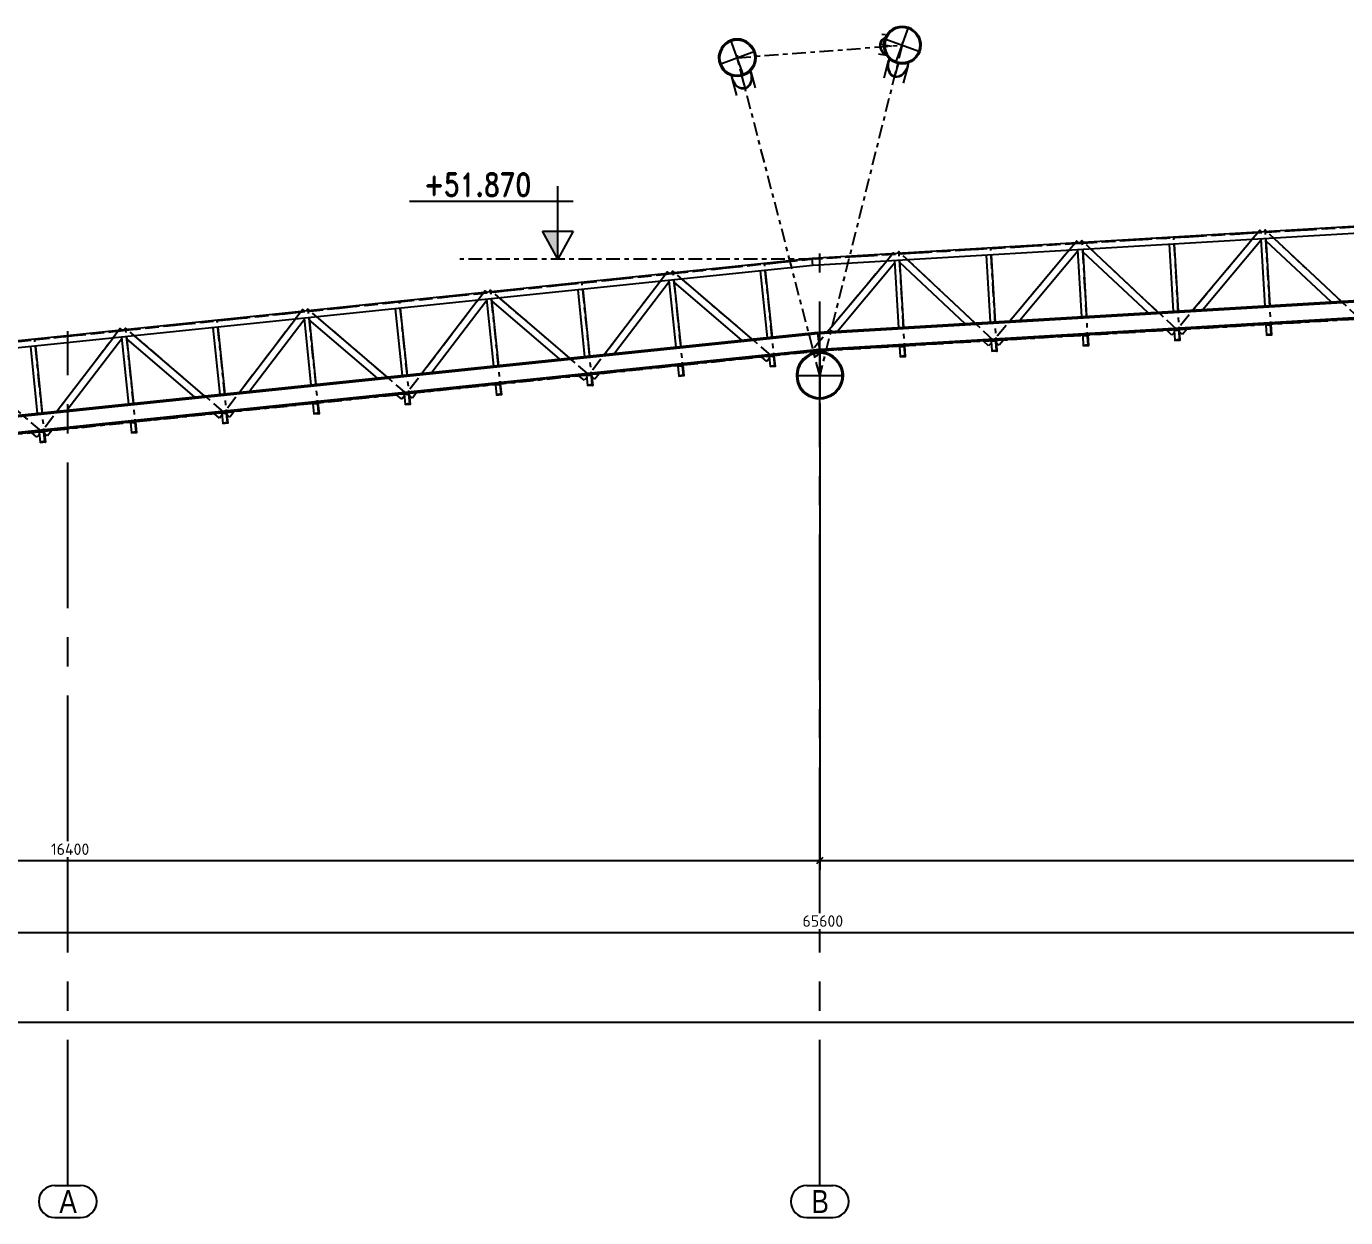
# Model space of a CAD drawing. Header units: millimetres. Extents: x 2368 to 8313, y 7493 to 11698.
# Drawn here: x 4387.6 to 4675.3, y 10291.8 to 10551.5 of the extents above; entities that cross this region are included whole.
import ezdxf
from ezdxf.enums import TextEntityAlignment as Align

# ---------------------------------------------------------------- set-up
doc = ezdxf.new("R2010")
doc.units = ezdxf.units.MM
for name, pattern in [('CENTER', [50.8, 31.75, -6.35, 6.35, -6.35]), ('XKITLINE00', [0]), ('XKITLINE02', [4, 2, -2]), ('XKITLINE03', [6, 3, -1, 1, -1])]:
    doc.linetypes.add(name, pattern=pattern)
doc.layers.add('3', color=120, linetype='Continuous')
doc.styles.add('ARIAL_NARROW', font='ARIALN.TTF')
doc.styles.add('ISOCPEUR', font='isocpeur.ttf')
doc.styles.add('ROMAND', font='romand.shx')

msp = doc.modelspace()

# ---------------------------------------------------------------- linework, layer by layer
at = {"color": 8, "linetype": 'XKITLINE00'}
for p, q in [((4574.9626, 10549.6366), (4574.1344, 10549.7597)), ((4575.0721, 10549.4622), (4574.773, 10548.8145)), ((4574.9963, 10549.4287), (4574.9187, 10549.2049)), ((4574.9626, 10549.6366), (4575.0136, 10549.5819)), ((4575.2765, 10549.343), (4574.9948, 10548.733)), ((4575.0136, 10549.5819), (4574.9963, 10549.4287)), ((4575.478, 10550.0475), (4575.0721, 10549.4622)), ((4575.6588, 10549.8943), (4575.2765, 10549.343)), ((4575.9784, 10550.5528), (4575.478, 10550.0475)), ((4576.1301, 10550.3702), (4575.6588, 10549.8943)), ((4576.5582, 10550.9626), (4575.9784, 10550.5528)), ((4576.6762, 10550.7563), (4576.1301, 10550.3702)), ((4577.1996, 10551.2646), (4576.5582, 10550.9626)), ((4577.2803, 10551.0407), (4576.6762, 10550.7563)), ((4577.8832, 10551.4496), (4577.1996, 10551.2646)), ((4577.9241, 10551.2149), (4577.2803, 10551.0407)), ((4578.5882, 10551.5119), (4577.8832, 10551.4496)), ((4578.5882, 10551.2736), (4577.9241, 10551.2149)), ((4579.2932, 10551.4496), (4578.5882, 10551.5119)), ((4579.2522, 10551.2149), (4578.5882, 10551.2736)), ((4579.8961, 10551.0407), (4579.2522, 10551.2149)), ((4579.9768, 10551.2646), (4579.2932, 10551.4496)), ((4580.5002, 10550.7563), (4579.8961, 10551.0407)), ((4580.6182, 10550.9626), (4579.9768, 10551.2646)), ((4581.0462, 10550.3702), (4580.5002, 10550.7563)), ((4581.1979, 10550.5528), (4580.6182, 10550.9626)), ((4581.0462, 10550.3702), (4581.5175, 10549.8943)), ((4581.1979, 10550.5528), (4581.6983, 10550.0475)), ((4581.5175, 10549.8943), (4581.8998, 10549.343)), ((4581.6983, 10550.0475), (4582.1042, 10549.4622)), ((4581.8998, 10549.343), (4582.1816, 10548.733)), ((4582.1042, 10549.4622), (4582.4033, 10548.8145)), ((4539.0721, 10546.7097), (4538.773, 10546.0621)), ((4539.2765, 10546.5906), (4538.9948, 10545.9806)), ((4539.478, 10547.295), (4539.0721, 10546.7097)), ((4539.6588, 10547.1419), (4539.2765, 10546.5906)), ((4539.9784, 10547.8003), (4539.478, 10547.295)), ((4540.1301, 10547.6178), (4539.6588, 10547.1419)), ((4540.5582, 10548.2101), (4539.9784, 10547.8003)), ((4540.6762, 10548.0038), (4540.1301, 10547.6178)), ((4541.1996, 10548.5121), (4540.5582, 10548.2101)), ((4541.2803, 10548.2882), (4540.6762, 10548.0038)), ((4541.8832, 10548.697), (4541.1996, 10548.5121)), ((4541.9241, 10548.4624), (4541.2803, 10548.2882)), ((4542.5882, 10548.7593), (4541.8832, 10548.697)), ((4542.5882, 10548.521), (4541.9241, 10548.4624)), ((4543.2932, 10548.697), (4542.5882, 10548.7593)), ((4543.2522, 10548.4624), (4542.5882, 10548.521)), ((4543.8961, 10548.2882), (4543.2522, 10548.4624)), ((4543.9768, 10548.5121), (4543.2932, 10548.697)), ((4544.5002, 10548.0038), (4543.8961, 10548.2882)), ((4544.6182, 10548.2101), (4543.9768, 10548.5121)), ((4545.0462, 10547.6178), (4544.5002, 10548.0038)), ((4545.1979, 10547.8003), (4544.6182, 10548.2101)), ((4545.0462, 10547.6178), (4545.5175, 10547.1419)), ((4545.1979, 10547.8003), (4545.6983, 10547.295)), ((4545.5175, 10547.1419), (4545.8998, 10546.5906)), ((4545.6983, 10547.295), (4546.1042, 10546.7097)), ((4545.8998, 10546.5906), (4546.1816, 10545.9806)), ((4546.1042, 10546.7097), (4546.4033, 10546.0621)), ((4573.6943, 10547.649), (4573.677, 10547.158)), ((4573.677, 10547.158), (4573.7883, 10546.6708)), ((4573.8395, 10548.1191), (4573.6943, 10547.649)), ((4573.7883, 10546.6708), (4574.0227, 10546.2118)), ((4573.8107, 10547.63), (4573.7942, 10547.1614)), ((4573.7942, 10547.1614), (4573.9004, 10546.6965)), ((4573.9493, 10548.0786), (4573.8107, 10547.63)), ((4574.1053, 10548.5447), (4573.8395, 10548.1191)), ((4573.9004, 10546.6965), (4574.1241, 10546.2584)), ((4574.2029, 10548.4848), (4573.9493, 10548.0786)), ((4574.4782, 10548.9045), (4574.1053, 10548.5447)), ((4574.5588, 10548.8282), (4574.2029, 10548.4848)), ((4574.908, 10549.1616), (4574.4782, 10548.9045)), ((4574.5898, 10548.1243), (4574.5282, 10547.4125)), ((4574.5282, 10547.971), (4574.5282, 10547.4125)), ((4574.5282, 10547.4125), (4574.5898, 10546.7006)), ((4574.8482, 10549.0013), (4574.5588, 10548.8282)), ((4574.773, 10548.8145), (4574.5898, 10548.1243)), ((4574.5898, 10546.7006), (4574.773, 10546.0104)), ((4574.8223, 10548.0829), (4574.7642, 10547.4125)), ((4574.7642, 10547.4125), (4574.8223, 10546.742)), ((4574.9948, 10548.733), (4574.8223, 10548.0829)), ((4574.8223, 10546.742), (4574.9948, 10546.0919)), ((4574.908, 10549.1616), (4574.8482, 10549.0013)), ((4574.9144, 10549.1843), (4574.908, 10549.1616)), ((4574.9187, 10549.2049), (4574.9144, 10549.1843)), ((4582.1816, 10548.733), (4582.3541, 10548.0829)), ((4582.3541, 10546.742), (4582.1816, 10546.0919)), ((4582.3541, 10548.0829), (4582.4122, 10547.4125)), ((4582.4122, 10547.4125), (4582.3541, 10546.742)), ((4582.4033, 10548.8145), (4582.5865, 10548.1243)), ((4582.5865, 10546.7006), (4582.4033, 10546.0104)), ((4582.5865, 10548.1243), (4582.6482, 10547.4125)), ((4582.6482, 10547.4125), (4582.5865, 10546.7006)), ((4582.6482, 10547.971), (4582.6482, 10547.4125)), ((4538.5898, 10545.372), (4538.5282, 10544.6601)), ((4538.5282, 10545.217), (4538.5282, 10544.6601)), ((4538.5282, 10544.6601), (4538.5898, 10543.9483)), ((4538.773, 10546.0621), (4538.5898, 10545.372)), ((4538.5898, 10543.9483), (4538.773, 10543.2582)), ((4538.8223, 10545.3306), (4538.7642, 10544.6601)), ((4538.7642, 10544.6601), (4538.8223, 10543.9897)), ((4538.9948, 10545.9806), (4538.8223, 10545.3306)), ((4538.8223, 10543.9897), (4538.9948, 10543.3397)), ((4546.1816, 10545.9806), (4546.3541, 10545.3306)), ((4546.3541, 10543.9897), (4546.1816, 10543.3397)), ((4546.3541, 10545.3306), (4546.4122, 10544.6601)), ((4546.4122, 10544.6601), (4546.3541, 10543.9897)), ((4546.4033, 10546.0621), (4546.5865, 10545.372)), ((4546.5865, 10543.9483), (4546.4033, 10543.2582)), ((4546.5865, 10545.372), (4546.6482, 10544.6601)), ((4546.6482, 10544.6601), (4546.5865, 10543.9483)), ((4546.6482, 10545.217), (4546.6482, 10544.6601)), ((4575.2035, 10545.1734), (4573.4038, 10545.4408)), ((4574.0227, 10546.2118), (4574.3685, 10545.8039)), ((4574.1241, 10546.2584), (4574.4541, 10545.8691)), ((4574.8083, 10545.4676), (4574.3685, 10545.8039)), ((4574.8738, 10545.5482), (4574.4541, 10545.8691)), ((4575.5442, 10543.929), (4574.5716, 10540.2401)), ((4574.773, 10546.0104), (4575.0721, 10545.3628)), ((4575.0978, 10545.3275), (4574.8083, 10545.4676)), ((4575.0121, 10545.4813), (4574.8738, 10545.5482)), ((4574.9948, 10546.0919), (4575.2765, 10545.4819)), ((4575.0121, 10545.4813), (4575.0978, 10545.3275)), ((4575.0121, 10545.4813), (4575.0248, 10545.4651)), ((4575.0721, 10545.3628), (4575.478, 10544.7774)), ((4575.2765, 10545.4819), (4575.6588, 10544.9306)), ((4575.5442, 10543.929), (4575.4286, 10543.2635)), ((4575.478, 10544.7774), (4575.9784, 10544.2722)), ((4575.6411, 10543.9043), (4575.5308, 10543.2692)), ((4575.7391, 10544.4891), (4575.5442, 10543.929)), ((4575.8153, 10544.4049), (4575.6411, 10543.9043)), ((4575.6588, 10544.9306), (4576.1301, 10544.4547)), ((4575.7465, 10544.4922), (4575.7391, 10544.4891)), ((4575.7391, 10544.4891), (4575.8115, 10544.4079)), ((4575.7721, 10544.4805), (4575.7465, 10544.4922)), ((4575.8262, 10544.4117), (4575.8153, 10544.4049)), ((4575.8437, 10544.4082), (4575.8262, 10544.4117)), ((4576.5582, 10543.8623), (4575.9784, 10544.2722)), ((4576.6762, 10544.0687), (4576.1301, 10544.4547)), ((4577.1996, 10543.5603), (4576.5582, 10543.8623)), ((4577.2803, 10543.7842), (4576.6762, 10544.0687)), ((4577.8832, 10543.3754), (4577.1996, 10543.5603)), ((4577.9241, 10543.61), (4577.2803, 10543.7842)), ((4578.5882, 10543.5514), (4577.9241, 10543.61)), ((4579.2522, 10543.61), (4578.5882, 10543.5514)), ((4579.8961, 10543.7842), (4579.2522, 10543.61)), ((4579.9768, 10543.5603), (4579.2932, 10543.3754)), ((4579.9045, 10543.5342), (4579.8899, 10543.5368)), ((4580.5002, 10544.0687), (4579.8961, 10543.7842)), ((4580.6182, 10543.8623), (4579.9768, 10543.5603)), ((4581.0462, 10544.4547), (4580.5002, 10544.0687)), ((4581.1979, 10544.2722), (4580.6182, 10543.8623)), ((4581.5175, 10544.9306), (4581.0462, 10544.4547)), ((4581.6983, 10544.7774), (4581.1979, 10544.2722)), ((4581.8998, 10545.4819), (4581.5175, 10544.9306)), ((4582.1042, 10545.3628), (4581.6983, 10544.7774)), ((4582.1816, 10546.0919), (4581.8998, 10545.4819)), ((4582.4033, 10546.0104), (4582.1042, 10545.3628)), ((4538.773, 10543.2582), (4539.0721, 10542.6106)), ((4538.9948, 10543.3397), (4539.2765, 10542.7297)), ((4539.0721, 10542.6106), (4539.478, 10542.0253)), ((4539.2765, 10542.7297), (4539.6588, 10542.1784)), ((4539.478, 10542.0253), (4539.9784, 10541.52)), ((4539.6588, 10542.1784), (4540.1301, 10541.7025)), ((4540.5582, 10541.1102), (4539.9784, 10541.52)), ((4540.6762, 10541.3165), (4540.1301, 10541.7025)), ((4541.1996, 10540.8082), (4540.5582, 10541.1102)), ((4541.2803, 10541.0321), (4540.6762, 10541.3165)), ((4541.8832, 10540.6233), (4541.1996, 10540.8082)), ((4541.9241, 10540.8579), (4541.2803, 10541.0321)), ((4541.3076, 10540.779), (4541.2971, 10540.7739)), ((4541.4019, 10540.7323), (4541.2971, 10540.7739)), ((4541.2971, 10540.7739), (4541.3134, 10540.5884)), ((4541.4301, 10540.7458), (4541.4019, 10540.7323)), ((4541.4019, 10540.7323), (4541.4137, 10540.5977)), ((4542.5882, 10540.7993), (4541.9241, 10540.8579)), ((4543.2522, 10540.8579), (4542.5882, 10540.7993)), ((4543.8961, 10541.0321), (4543.2522, 10540.8579)), ((4543.9768, 10540.8082), (4543.2932, 10540.6233)), ((4544.5002, 10541.3165), (4543.8961, 10541.0321)), ((4544.6182, 10541.1102), (4543.9768, 10540.8082)), ((4545.0462, 10541.7025), (4544.5002, 10541.3165)), ((4545.1979, 10541.52), (4544.6182, 10541.1102)), ((4545.5175, 10542.1784), (4545.0462, 10541.7025)), ((4545.6983, 10542.0253), (4545.1979, 10541.52)), ((4545.3909, 10541.692), (4545.3699, 10541.6937)), ((4545.4026, 10541.6939), (4545.3909, 10541.692)), ((4545.4754, 10541.7769), (4545.4026, 10541.6939)), ((4545.4026, 10541.6939), (4545.4461, 10541.597)), ((4545.4461, 10541.597), (4545.6059, 10540.9833)), ((4545.4754, 10541.7769), (4545.448, 10541.7726)), ((4545.4754, 10541.7769), (4545.5387, 10541.6356)), ((4545.8998, 10542.7297), (4545.5175, 10542.1784)), ((4545.5387, 10541.6356), (4546.5113, 10538.109)), ((4545.5387, 10541.6356), (4545.7062, 10540.9926)), ((4545.6059, 10540.9833), (4545.6607, 10540.36)), ((4546.1042, 10542.6106), (4545.6983, 10542.0253)), ((4545.7062, 10540.9926), (4545.7636, 10540.3394)), ((4546.1816, 10543.3397), (4545.8998, 10542.7297)), ((4546.4033, 10543.2582), (4546.1042, 10542.6106)), ((4575.4286, 10543.2635), (4575.4252, 10542.6043)), ((4575.4252, 10542.6043), (4575.5342, 10541.9844)), ((4575.5308, 10543.2692), (4575.5276, 10542.6401)), ((4575.5276, 10542.6401), (4575.6316, 10542.0485)), ((4575.5342, 10541.9844), (4575.7501, 10541.4349)), ((4575.6316, 10542.0485), (4575.8376, 10541.5241)), ((4575.7501, 10541.4349), (4576.0621, 10540.9834)), ((4575.8376, 10541.5241), (4576.1354, 10541.0932)), ((4576.4546, 10540.6525), (4576.0621, 10540.9834)), ((4576.5099, 10540.7774), (4576.1354, 10541.0932)), ((4576.9425, 10540.5925), (4576.5099, 10540.7774)), ((4578.5882, 10543.3131), (4577.8832, 10543.3754)), ((4578.3632, 10540.8809), (4577.8929, 10540.6456)), ((4578.3966, 10540.7609), (4577.9038, 10540.5143)), ((4578.7986, 10541.2419), (4578.3632, 10540.8809)), ((4578.8527, 10541.1392), (4578.3966, 10540.7609)), ((4579.2932, 10543.3754), (4578.5882, 10543.3131)), ((4579.1771, 10541.7105), (4578.7986, 10541.2419)), ((4579.7888, 10542.8479), (4578.8162, 10539.159)), ((4579.2494, 10541.6303), (4578.8527, 10541.1392)), ((4579.48, 10542.2633), (4579.1771, 10541.7105)), ((4579.5667, 10542.2095), (4579.2494, 10541.6303)), ((4579.6919, 10542.8725), (4579.48, 10542.2633)), ((4579.7888, 10542.8479), (4579.5667, 10542.2095)), ((4579.7994, 10543.4913), (4579.6919, 10542.8725)), ((4579.7769, 10543.497), (4579.7625, 10543.5023)), ((4579.7984, 10543.4931), (4579.7769, 10543.497)), ((4579.9044, 10543.5133), (4579.7888, 10542.8479)), ((4579.9045, 10543.5342), (4579.7994, 10543.4913)), ((4579.9045, 10543.5342), (4579.9044, 10543.5133)), ((4541.3134, 10540.5884), (4541.4809, 10539.9454)), ((4541.4137, 10540.5977), (4541.5736, 10539.984)), ((4541.4809, 10539.9454), (4542.4535, 10536.4187)), ((4541.4809, 10539.9454), (4541.7502, 10539.3447)), ((4541.5736, 10539.984), (4541.8305, 10539.4107)), ((4541.7502, 10539.3447), (4542.1077, 10538.8165)), ((4541.8305, 10539.4107), (4542.1717, 10538.9067)), ((4542.5882, 10540.561), (4541.8832, 10540.6233)), ((4542.1077, 10538.8165), (4542.5355, 10538.3873)), ((4542.1717, 10538.9067), (4542.58, 10538.4971)), ((4543.0122, 10538.0786), (4542.5355, 10538.3873)), ((4543.0349, 10538.2025), (4542.58, 10538.4971)), ((4543.2932, 10540.6233), (4542.5882, 10540.561)), ((4543.5138, 10537.9059), (4543.0122, 10538.0786)), ((4543.5136, 10538.0376), (4543.0349, 10538.2025)), ((4543.9921, 10538.0109), (4543.5136, 10538.0376)), ((4544.0152, 10537.8779), (4543.5138, 10537.9059)), ((4544.4465, 10538.1235), (4543.9921, 10538.0109)), ((4544.4913, 10537.9959), (4544.0152, 10537.8779)), ((4544.8538, 10538.3698), (4544.4465, 10538.1235)), ((4544.9181, 10538.254), (4544.4913, 10537.9959)), ((4545.1938, 10538.7375), (4544.8538, 10538.3698)), ((4545.2744, 10538.6393), (4544.9181, 10538.254)), ((4545.4493, 10539.2082), (4545.1938, 10538.7375)), ((4545.5421, 10539.1325), (4545.2744, 10538.6393)), ((4545.6076, 10539.7582), (4545.4493, 10539.2082)), ((4545.708, 10539.7088), (4545.5421, 10539.1325)), ((4545.6607, 10540.36), (4545.6076, 10539.7582)), ((4545.7636, 10540.3394), (4545.708, 10539.7088)), ((4576.9078, 10540.4587), (4576.4546, 10540.6525)), ((4577.3991, 10540.4119), (4576.9078, 10540.4587)), ((4577.4113, 10540.5478), (4576.9425, 10540.5925)), ((4577.9038, 10540.5143), (4577.3991, 10540.4119)), ((4577.8929, 10540.6456), (4577.4113, 10540.5478)), ((4559.0184, 10480.253), (4558.2819, 10479.945)), ((4559.7935, 10480.4409), (4559.0184, 10480.253)), ((4560.5882, 10480.504), (4559.7935, 10480.4409)), ((4560.5882, 10480.2657), (4559.8304, 10480.2055)), ((4561.3829, 10480.4409), (4560.5882, 10480.504)), ((4561.3459, 10480.2055), (4560.5882, 10480.2657)), ((4562.158, 10480.253), (4561.3829, 10480.4409)), ((4562.8944, 10479.945), (4562.158, 10480.253)), ((4556.0619, 10477.7035), (4555.7568, 10476.9599)), ((4556.2721, 10477.5953), (4555.9812, 10476.8863)), ((4556.4784, 10478.3897), (4556.0619, 10477.7035)), ((4556.6693, 10478.2497), (4556.2721, 10477.5953)), ((4556.9961, 10479.0017), (4556.4784, 10478.3897)), ((4557.1629, 10478.8332), (4556.6693, 10478.2497)), ((4557.6022, 10479.5244), (4556.9961, 10479.0017)), ((4557.7409, 10479.3317), (4557.1629, 10478.8332)), ((4558.2819, 10479.945), (4557.6022, 10479.5244)), ((4558.389, 10479.7327), (4557.7409, 10479.3317)), ((4559.0913, 10480.0263), (4558.389, 10479.7327)), ((4559.8304, 10480.2055), (4559.0913, 10480.0263)), ((4562.085, 10480.0263), (4561.3459, 10480.2055)), ((4562.7873, 10479.7327), (4562.085, 10480.0263)), ((4563.4354, 10479.3317), (4562.7873, 10479.7327)), ((4563.5741, 10479.5244), (4562.8944, 10479.945)), ((4564.0134, 10478.8332), (4563.4354, 10479.3317)), ((4564.1803, 10479.0017), (4563.5741, 10479.5244)), ((4564.0134, 10478.8332), (4564.507, 10478.2497)), ((4564.1803, 10479.0017), (4564.698, 10478.3897)), ((4564.507, 10478.2497), (4564.9042, 10477.5953)), ((4564.698, 10478.3897), (4565.1145, 10477.7035)), ((4564.9042, 10477.5953), (4565.1951, 10476.8863)), ((4565.1145, 10477.7035), (4565.4195, 10476.9599)), ((4555.5707, 10476.1773), (4555.5082, 10475.3749)), ((4555.5082, 10475.9323), (4555.5082, 10475.3749)), ((4555.5082, 10475.3749), (4555.5707, 10474.5725)), ((4555.7568, 10476.9599), (4555.5707, 10476.1773)), ((4555.5707, 10474.5725), (4555.7568, 10473.7899)), ((4555.8038, 10476.14), (4555.7442, 10475.3749)), ((4555.7442, 10475.3749), (4555.8038, 10474.6098)), ((4555.9812, 10476.8863), (4555.8038, 10476.14)), ((4555.8038, 10474.6098), (4555.9812, 10473.8636)), ((4565.1951, 10476.8863), (4565.3725, 10476.14)), ((4565.3725, 10474.6098), (4565.1951, 10473.8636)), ((4565.3725, 10476.14), (4565.4322, 10475.3749)), ((4565.4322, 10475.3749), (4565.3725, 10474.6098)), ((4565.4195, 10476.9599), (4565.6056, 10476.1773)), ((4565.6056, 10474.5725), (4565.4195, 10473.7899)), ((4565.6056, 10476.1773), (4565.6682, 10475.3749)), ((4565.6682, 10475.3749), (4565.6056, 10474.5725)), ((4565.6682, 10475.9323), (4565.6682, 10475.3749)), ((4555.7568, 10473.7899), (4556.0619, 10473.0464)), ((4555.9812, 10473.8636), (4556.2721, 10473.1545)), ((4556.0619, 10473.0464), (4556.4784, 10472.3601)), ((4556.2721, 10473.1545), (4556.6693, 10472.5002)), ((4556.4784, 10472.3601), (4556.9961, 10471.7481)), ((4556.6693, 10472.5002), (4557.1629, 10471.9166)), ((4557.6022, 10471.2254), (4556.9961, 10471.7481)), ((4557.7409, 10471.4182), (4557.1629, 10471.9166)), ((4564.0134, 10471.9166), (4563.4354, 10471.4182)), ((4564.1803, 10471.7481), (4563.5741, 10471.2254)), ((4564.507, 10472.5002), (4564.0134, 10471.9166)), ((4564.698, 10472.3601), (4564.1803, 10471.7481)), ((4564.9042, 10473.1545), (4564.507, 10472.5002)), ((4565.1145, 10473.0464), (4564.698, 10472.3601)), ((4565.1951, 10473.8636), (4564.9042, 10473.1545)), ((4565.4195, 10473.7899), (4565.1145, 10473.0464)), ((4558.2819, 10470.8049), (4557.6022, 10471.2254)), ((4558.389, 10471.0172), (4557.7409, 10471.4182)), ((4559.0184, 10470.4969), (4558.2819, 10470.8049)), ((4559.0913, 10470.7235), (4558.389, 10471.0172)), ((4559.7935, 10470.309), (4559.0184, 10470.4969)), ((4559.8304, 10470.5443), (4559.0913, 10470.7235)), ((4560.5882, 10470.2458), (4559.7935, 10470.309)), ((4560.5882, 10470.4841), (4559.8304, 10470.5443)), ((4561.3459, 10470.5443), (4560.5882, 10470.4841)), ((4561.3829, 10470.309), (4560.5882, 10470.2458)), ((4562.085, 10470.7235), (4561.3459, 10470.5443)), ((4562.158, 10470.4969), (4561.3829, 10470.309)), ((4562.7873, 10471.0172), (4562.085, 10470.7235)), ((4562.8944, 10470.8049), (4562.158, 10470.4969)), ((4563.4354, 10471.4182), (4562.7873, 10471.0172)), ((4563.5741, 10471.2254), (4562.8944, 10470.8049))]:
    msp.add_line(p, q, dxfattribs=at)
at = {"color": 3, "linetype": 'XKITLINE00'}
for p, q in [((4577.1996, 10543.6037), (4579.9768, 10551.266)), ((4543.9768, 10540.8515), (4541.1996, 10548.5134)), ((4574.773, 10548.8293), (4582.4033, 10546.0404)), ((4538.773, 10543.2881), (4546.4033, 10546.0768)), ((4560.5882, 10480.504), (4560.5882, 10470.3017)), ((4555.5082, 10475.4028), (4565.6682, 10475.4028)), ((4393.7644, 10298.7746), (4399.4119, 10298.7746)), ((4557.7644, 10298.7746), (4563.4119, 10298.7746)), ((4393.7644, 10291.7746), (4399.4119, 10291.7746)), ((4557.7644, 10291.7746), (4563.4119, 10291.7746))]:
    msp.add_line(p, q, dxfattribs=at)
at = {"color": 7, "linetype": 'XKITLINE00'}
for p, q in [((4579.3291, 10551.4399), (4579.1162, 10551.2269)), ((4543.1159, 10548.4744), (4543.3289, 10548.6874)), ((4573.7883, 10546.6708), (4573.8807, 10546.7828)), ((4574.807, 10546.9178), (4574.5898, 10546.7006)), ((4538.5898, 10543.9483), (4538.807, 10544.1655)), ((4574.8288, 10545.4577), (4574.895, 10545.538)), ((4575.5795, 10542.3445), (4575.4252, 10542.6043)), ((4575.4252, 10542.6043), (4575.4252, 10542.6043)), ((4576.6288, 10540.578), (4576.5097, 10540.7785)), ((4579.8591, 10543.2528), (4579.7808, 10543.3846)), ((4541.482, 10540.3354), (4541.3134, 10540.5884)), ((4541.3134, 10540.5884), (4541.3134, 10540.5884)), ((4542.9662, 10538.1084), (4542.8038, 10538.3521)), ((4887.8054, 10520.3372), (4558.9667, 10500.8927)), ((4887.8649, 10518.8381), (4559.0885, 10499.3973)), ((4656.5465, 10507.0416), (4656.2132, 10506.643)), ((4656.9698, 10506.6877), (4656.5465, 10507.0416)), ((4657.707, 10507.1125), (4657.3289, 10506.7089)), ((4658.0898, 10506.7539), (4657.707, 10507.1125)), ((4888.352, 10504.1712), (4560.352, 10484.7757)), ((4888.3621, 10504.0015), (4560.3621, 10484.606)), ((4888.3684, 10503.8953), (4560.3684, 10484.4998)), ((4616.6161, 10504.6805), (4616.2829, 10504.2819)), ((4617.0395, 10504.3266), (4616.6161, 10504.6805)), ((4617.7767, 10504.7514), (4617.3986, 10504.3478)), ((4618.1595, 10504.3928), (4617.7767, 10504.7514)), ((4636.7947, 10503.9921), (4637.6606, 10489.3472)), ((4637.8928, 10504.057), (4638.7587, 10489.4121)), ((4654.8919, 10505.0622), (4641.9688, 10489.6019)), ((4656.7803, 10504.8265), (4644.1626, 10489.7317)), ((4656.7598, 10505.1727), (4657.6258, 10490.5278)), ((4657.8579, 10505.2376), (4658.7238, 10490.5927)), ((4672.1522, 10491.3868), (4657.8866, 10504.7518)), ((4674.3535, 10491.5169), (4659.5984, 10505.3405)), ((4558.9667, 10500.8927), (4230.0452, 10466.7627)), ((4559.0885, 10499.3973), (4558.9667, 10500.8927)), ((4559.0885, 10499.3973), (4558.9667, 10500.8927)), ((4888.5718, 10500.4541), (4560.5719, 10481.0586)), ((4576.6847, 10502.1452), (4576.5048, 10501.9298)), ((4576.9138, 10501.9539), (4576.6847, 10502.1452)), ((4576.8992, 10500.4505), (4577.7651, 10485.8054)), ((4577.8464, 10502.3903), (4577.4682, 10501.9867)), ((4578.2291, 10502.0317), (4577.8464, 10502.3903)), ((4577.9972, 10500.5154), (4578.8632, 10485.8703)), ((4594.493, 10486.7946), (4579.7378, 10500.6183)), ((4596.8643, 10501.631), (4597.7303, 10486.986)), ((4597.9624, 10501.6959), (4598.8284, 10487.0509)), ((4614.9616, 10502.7011), (4602.0384, 10487.2407)), ((4616.8499, 10502.4654), (4604.2322, 10487.3705)), ((4616.8295, 10502.8116), (4617.6954, 10488.1666)), ((4617.9276, 10502.8765), (4618.7935, 10488.2315)), ((4632.2219, 10489.0256), (4617.9563, 10502.3907)), ((4634.4232, 10489.1557), (4619.6681, 10502.9794)), ((4559.0885, 10499.3973), (4230.2358, 10465.2744)), ((4527.4027, 10497.9978), (4527.0875, 10497.5848)), ((4527.8413, 10497.663), (4527.4027, 10497.9978)), ((4528.5589, 10498.1201), (4528.1991, 10497.7002)), ((4528.9572, 10497.7788), (4528.5589, 10498.1201)), ((4547.5918, 10498.2044), (4549.1059, 10483.6127)), ((4548.6859, 10498.3179), (4550.2, 10483.7262)), ((4888.5781, 10500.3479), (4560.5781, 10480.9524)), ((4575.185, 10500.3491), (4562.2772, 10484.8896)), ((4576.9292, 10499.9417), (4564.4698, 10485.0192)), ((4592.2917, 10486.6644), (4578.026, 10500.0296)), ((4525.8375, 10495.9471), (4513.6126, 10479.9297)), ((4527.7344, 10495.7952), (4515.7985, 10480.1565)), ((4527.6986, 10496.1402), (4529.2127, 10481.5485)), ((4528.7927, 10496.2537), (4530.3068, 10481.662)), ((4543.6863, 10483.0503), (4528.843, 10495.7696)), ((4545.8797, 10483.2779), (4530.527, 10496.4336)), ((4486.051, 10491.8187), (4473.826, 10475.8012)), ((4487.6162, 10493.8694), (4487.301, 10493.4564)), ((4488.0548, 10493.5346), (4487.6162, 10493.8694)), ((4487.9122, 10492.0118), (4489.4262, 10477.42)), ((4488.7725, 10493.9917), (4488.4126, 10493.5718)), ((4489.1707, 10493.6504), (4488.7725, 10493.9917)), ((4489.0063, 10492.1253), (4490.5204, 10477.5335)), ((4506.0933, 10479.1494), (4490.7405, 10492.3053)), ((4507.8054, 10494.076), (4509.3195, 10479.4842)), ((4508.8995, 10494.1895), (4510.4136, 10479.5977)), ((4447.8297, 10489.741), (4447.5145, 10489.3281)), ((4448.2684, 10489.4063), (4447.8297, 10489.741)), ((4448.986, 10489.8633), (4448.6262, 10489.4434)), ((4449.3843, 10489.5221), (4448.986, 10489.8633)), ((4468.019, 10489.9476), (4469.5331, 10475.3557)), ((4469.1131, 10490.0611), (4470.6272, 10475.4693)), ((4487.9479, 10491.6669), (4476.0119, 10476.028)), ((4503.9, 10478.9219), (4489.0565, 10491.6412)), ((4446.2646, 10487.6903), (4434.0395, 10471.6727)), ((4448.1615, 10487.5385), (4436.2253, 10471.8995)), ((4448.1257, 10487.8834), (4449.6398, 10473.2915)), ((4449.2198, 10487.9969), (4450.7339, 10473.405)), ((4464.1137, 10474.7934), (4449.27, 10487.5129)), ((4466.307, 10475.021), (4450.9541, 10488.1769)), ((4657.8619, 10486.5347), (4638.9948, 10485.4191)), ((4658.9599, 10486.6002), (4657.8618, 10486.5353)), ((4657.8618, 10486.5353), (4657.8699, 10486.3995)), ((4657.8699, 10486.3995), (4657.9976, 10486.5433)), ((4657.8699, 10486.3995), (4657.9955, 10484.2752)), ((4658.8327, 10486.3795), (4657.8699, 10486.3995)), ((4658.8327, 10486.3795), (4658.9493, 10484.4086)), ((4658.9599, 10486.6002), (4659.1016, 10484.2044)), ((4677.8271, 10487.7153), (4658.96, 10486.5997)), ((4560.1753, 10484.7613), (4232.1753, 10450.726)), ((4560.1928, 10484.5922), (4232.1929, 10450.5569)), ((4560.2038, 10484.4864), (4232.2039, 10450.4511)), ((4406.4781, 10483.5619), (4394.2529, 10467.5442)), ((4408.375, 10483.4101), (4396.4388, 10467.771)), ((4408.0433, 10485.6127), (4407.7281, 10485.1997)), ((4408.4819, 10485.2779), (4408.0433, 10485.6127)), ((4408.3392, 10483.755), (4409.8534, 10469.163)), ((4409.1995, 10485.735), (4408.8397, 10485.315)), ((4409.5978, 10485.3937), (4409.1995, 10485.735)), ((4409.4334, 10483.8686), (4410.9475, 10469.2765)), ((4424.3273, 10470.6649), (4409.4836, 10483.3845)), ((4426.5207, 10470.8925), (4411.1676, 10484.0485)), ((4428.2325, 10485.8192), (4429.7466, 10471.2272)), ((4429.3266, 10485.9328), (4430.8407, 10471.3408)), ((4560.5881, 10480.7827), (4560.1753, 10484.7613)), ((4560.5882, 10480.7827), (4560.352, 10484.7757)), ((4617.9316, 10484.1736), (4599.0645, 10483.0579)), ((4600.7086, 10483.1551), (4599.743, 10482)), ((4619.0296, 10484.2391), (4617.9315, 10484.1742)), ((4617.9315, 10484.1742), (4617.9395, 10484.0384)), ((4617.9395, 10484.0384), (4618.0673, 10484.1822)), ((4617.9395, 10484.0384), (4618.0652, 10481.9141)), ((4618.9024, 10484.0184), (4617.9395, 10484.0384)), ((4618.9024, 10484.0184), (4619.019, 10482.0475)), ((4618.9432, 10483.3277), (4619.0747, 10483.4758)), ((4637.8968, 10485.3542), (4619.0296, 10484.2385)), ((4619.0296, 10484.2391), (4619.1713, 10481.8433)), ((4637.3518, 10484.2196), (4636.245, 10485.2565)), ((4637.9275, 10484.8341), (4637.3518, 10484.2196)), ((4638.9948, 10485.4197), (4637.8967, 10485.3547)), ((4637.8967, 10485.3547), (4637.9047, 10485.219)), ((4637.9047, 10485.219), (4638.0325, 10485.3628)), ((4637.9047, 10485.219), (4638.0304, 10483.0947)), ((4638.8676, 10485.199), (4637.9047, 10485.219)), ((4638.9841, 10483.228), (4638.0304, 10483.0947)), ((4638.8676, 10485.199), (4638.9841, 10483.228)), ((4638.9084, 10484.5083), (4639.0399, 10484.6563)), ((4638.9948, 10485.4197), (4639.1365, 10483.0239)), ((4639.6734, 10484.3611), (4639.0254, 10484.9027)), ((4640.639, 10485.5163), (4639.6734, 10484.3611)), ((4658.9493, 10484.4086), (4657.9955, 10484.2752)), ((4657.9955, 10484.2752), (4658.0035, 10484.1395)), ((4659.1016, 10484.2044), (4658.0035, 10484.1395)), ((4658.8736, 10485.6888), (4659.0051, 10485.8369)), ((4560.5596, 10481.0576), (4232.5596, 10447.0223)), ((4560.5706, 10480.9518), (4232.5706, 10446.9165)), ((4388.446, 10481.6909), (4389.9602, 10467.0988)), ((4389.5402, 10481.8044), (4391.0543, 10467.2123)), ((4560.5881, 10480.7827), (4550.6128, 10479.7476)), ((4558.6832, 10480.585), (4558.6493, 10480.5444)), ((4560.4947, 10480.2583), (4559.8242, 10479.4552)), ((4560.4731, 10482.7288), (4560.3958, 10482.6362)), ((4578.0012, 10481.8124), (4560.5882, 10480.7827)), ((4561.2141, 10480.216), (4561.4281, 10480.4299)), ((4561.4281, 10480.4299), (4561.2141, 10480.216)), ((4579.0993, 10481.878), (4578.0012, 10481.8131)), ((4578.0012, 10481.8131), (4578.0092, 10481.6773)), ((4578.0092, 10481.6773), (4578.137, 10481.8211)), ((4578.0092, 10481.6773), (4578.1348, 10479.553)), ((4578.9721, 10481.6573), (4578.0092, 10481.6773)), ((4578.9721, 10481.6573), (4579.0886, 10479.6864)), ((4579.0129, 10480.9666), (4579.1444, 10481.1147)), ((4597.9664, 10482.993), (4579.0993, 10481.8773)), ((4579.0993, 10481.878), (4579.2409, 10479.4822)), ((4597.4214, 10481.8585), (4596.3148, 10482.8953)), ((4597.9972, 10482.473), (4597.4214, 10481.8585)), ((4599.0645, 10483.0586), (4597.9664, 10482.9936)), ((4597.9664, 10482.9936), (4597.9744, 10482.8579)), ((4597.9744, 10482.8579), (4598.1022, 10483.0017)), ((4597.9744, 10482.8579), (4598.1, 10480.7336)), ((4598.9373, 10482.8379), (4597.9744, 10482.8579)), ((4599.0538, 10480.8669), (4598.1, 10480.7336)), ((4598.1, 10480.7336), (4598.1081, 10480.5978)), ((4599.2061, 10480.6628), (4598.1081, 10480.5978)), ((4598.9373, 10482.8379), (4599.0538, 10480.8669)), ((4598.9781, 10482.1472), (4599.1096, 10482.2952)), ((4599.0645, 10483.0586), (4599.2061, 10480.6628)), ((4599.743, 10482), (4599.095, 10482.5416)), ((4619.019, 10482.0475), (4618.0652, 10481.9141)), ((4618.0652, 10481.9141), (4618.0732, 10481.7784)), ((4619.1713, 10481.8433), (4618.0732, 10481.7784)), ((4638.0304, 10483.0947), (4638.0384, 10482.9589)), ((4639.1365, 10483.0239), (4638.0384, 10482.9589)), ((4529.6255, 10477.5698), (4510.8265, 10475.6191)), ((4530.7197, 10477.6834), (4529.6255, 10477.5699)), ((4529.6255, 10477.5699), (4529.6396, 10477.4346)), ((4529.6396, 10477.4346), (4529.7608, 10477.5839)), ((4530.6024, 10477.4573), (4529.6396, 10477.4346)), ((4529.6396, 10477.4346), (4529.8592, 10475.318)), ((4530.6024, 10477.4573), (4530.8061, 10475.4935)), ((4549.5187, 10479.6341), (4530.7197, 10477.6833)), ((4530.7197, 10477.6834), (4530.9674, 10475.2962)), ((4549.0247, 10478.4759), (4547.8725, 10479.4632)), ((4549.5725, 10479.1152), (4549.0247, 10478.4759)), ((4550.6128, 10479.7476), (4549.5187, 10479.6341)), ((4549.5187, 10479.6341), (4549.5328, 10479.4988)), ((4549.5327, 10479.4988), (4549.7524, 10477.3822)), ((4549.5328, 10479.4988), (4549.654, 10479.6481)), ((4550.4956, 10479.5215), (4549.5328, 10479.4988)), ((4550.6993, 10477.5576), (4549.7524, 10477.3822)), ((4549.7524, 10477.3822), (4549.7664, 10477.2469)), ((4550.4956, 10479.5215), (4550.6993, 10477.5576)), ((4550.567, 10478.8333), (4550.6918, 10478.987)), ((4550.6128, 10479.7476), (4550.8605, 10477.3604)), ((4559.8242, 10479.4552), (4559.1292, 10480.0355)), ((4579.0886, 10479.6864), (4578.1348, 10479.553)), ((4578.1348, 10479.553), (4578.1429, 10479.4173)), ((4579.2409, 10479.4822), (4578.1429, 10479.4173)), ((4509.7323, 10475.5056), (4490.9332, 10473.5549)), ((4509.2382, 10474.3475), (4508.0861, 10475.3348)), ((4509.7862, 10474.987), (4509.2382, 10474.3475)), ((4510.8265, 10475.6192), (4509.7323, 10475.5057)), ((4509.7323, 10475.5057), (4509.7464, 10475.3704)), ((4509.7464, 10475.3704), (4509.8676, 10475.5197)), ((4510.7092, 10475.3931), (4509.7464, 10475.3704)), ((4509.7464, 10475.3704), (4509.966, 10473.2538)), ((4510.7092, 10475.3931), (4510.9129, 10473.4293)), ((4510.7806, 10474.7049), (4510.9054, 10474.8586)), ((4510.8265, 10475.6192), (4511.0742, 10473.2321)), ((4511.5513, 10474.5917), (4510.8799, 10475.1041)), ((4512.4652, 10475.7891), (4511.5513, 10474.5917)), ((4530.8061, 10475.4935), (4529.8592, 10475.318)), ((4529.8592, 10475.318), (4529.8732, 10475.1827)), ((4530.9674, 10475.2962), (4529.8732, 10475.1827)), ((4530.6738, 10476.7691), (4530.7986, 10476.9228)), ((4550.8605, 10477.3604), (4549.7664, 10477.2469)), ((4555.5707, 10474.5725), (4555.7896, 10474.7915)), ((4489.8391, 10473.4413), (4471.04, 10471.4906)), ((4472.6786, 10471.6607), (4471.7648, 10470.4634)), ((4490.9332, 10473.5551), (4489.8391, 10473.4415)), ((4489.8391, 10473.4415), (4489.8531, 10473.3063)), ((4489.8531, 10473.3063), (4489.9743, 10473.4556)), ((4490.8159, 10473.3289), (4489.8531, 10473.3063)), ((4489.8531, 10473.3063), (4490.0727, 10471.1896)), ((4490.8159, 10473.3289), (4491.0197, 10471.3651)), ((4490.8873, 10472.6407), (4491.0121, 10472.7944)), ((4490.9332, 10473.5551), (4491.1809, 10471.1679)), ((4510.9129, 10473.4293), (4509.966, 10473.2538)), ((4509.966, 10473.2538), (4509.98, 10473.1185)), ((4511.0742, 10473.2321), (4509.98, 10473.1185)), ((4450.0526, 10469.3128), (4431.2536, 10467.3621)), ((4451.1467, 10469.4267), (4450.0526, 10469.3132)), ((4450.0526, 10469.3132), (4450.0666, 10469.1779)), ((4450.0666, 10469.1779), (4450.1879, 10469.3272)), ((4451.0294, 10469.2006), (4450.0666, 10469.1779)), ((4450.0666, 10469.1779), (4450.2863, 10467.0613)), ((4451.0294, 10469.2006), (4451.2332, 10467.2367)), ((4451.1467, 10469.4267), (4451.3944, 10467.0395)), ((4469.9459, 10471.3771), (4451.1468, 10469.4264)), ((4469.4518, 10470.2192), (4468.2998, 10471.2063)), ((4469.9997, 10470.8586), (4469.4518, 10470.2192)), ((4471.04, 10471.4909), (4469.9459, 10471.3773)), ((4469.9459, 10471.3773), (4469.9599, 10471.2421)), ((4469.9599, 10471.2421), (4470.0811, 10471.3914)), ((4470.9227, 10471.2648), (4469.9599, 10471.2421)), ((4469.9599, 10471.2421), (4470.1795, 10469.1254)), ((4471.1265, 10469.3009), (4470.1795, 10469.1254)), ((4470.1795, 10469.1254), (4470.1936, 10468.9902)), ((4471.2877, 10469.1037), (4470.1936, 10468.9902)), ((4470.9227, 10471.2648), (4471.1265, 10469.3009)), ((4470.9941, 10470.5766), (4471.1189, 10470.7303)), ((4471.04, 10471.4909), (4471.2877, 10469.1037)), ((4471.7648, 10470.4634), (4471.0934, 10470.9758)), ((4491.0197, 10471.3651), (4490.0727, 10471.1896)), ((4490.0727, 10471.1896), (4490.0868, 10471.0543)), ((4491.1809, 10471.1679), (4490.0868, 10471.0543)), ((4430.1595, 10467.2486), (4411.3603, 10465.2979)), ((4429.6653, 10466.0908), (4428.5135, 10467.0778)), ((4430.2132, 10466.7302), (4429.6653, 10466.0908)), ((4431.2535, 10467.3625), (4430.1594, 10467.249)), ((4430.1594, 10467.249), (4430.1735, 10467.1137)), ((4430.1734, 10467.1137), (4430.3931, 10464.9971)), ((4430.1735, 10467.1137), (4430.2947, 10467.263)), ((4431.1363, 10467.1364), (4430.1735, 10467.1137)), ((4431.1363, 10467.1364), (4431.34, 10465.1725)), ((4431.2077, 10466.4482), (4431.3325, 10466.6019)), ((4431.2535, 10467.3625), (4431.5012, 10464.9753)), ((4431.9784, 10466.335), (4431.307, 10466.8474)), ((4432.892, 10467.5322), (4431.9784, 10466.335)), ((4451.2332, 10467.2367), (4450.2863, 10467.0613)), ((4450.2863, 10467.0613), (4450.3003, 10466.926)), ((4451.3944, 10467.0395), (4450.3003, 10466.926)), ((4451.1009, 10468.5124), (4451.2257, 10468.6661)), ((4390.373, 10463.1201), (4371.5739, 10461.1694)), ((4391.4671, 10463.2341), (4390.373, 10463.1206)), ((4390.373, 10463.1206), (4390.387, 10462.9853)), ((4390.387, 10462.9853), (4390.5082, 10463.1347)), ((4391.3498, 10463.008), (4390.387, 10462.9853)), ((4390.387, 10462.9853), (4390.6066, 10460.8687)), ((4391.3498, 10463.008), (4391.5536, 10461.0442)), ((4410.2662, 10465.1844), (4391.4671, 10463.2336)), ((4391.4671, 10463.2341), (4391.7148, 10460.847)), ((4393.1055, 10463.4037), (4392.1919, 10462.2066)), ((4411.3603, 10465.2983), (4410.2662, 10465.1848)), ((4410.2662, 10465.1848), (4410.2802, 10465.0495)), ((4410.2802, 10465.0495), (4410.4014, 10465.1988)), ((4411.243, 10465.0722), (4410.2802, 10465.0495)), ((4410.2802, 10465.0495), (4410.4998, 10462.9329)), ((4411.4468, 10463.1084), (4410.4998, 10462.9329)), ((4411.243, 10465.0722), (4411.4468, 10463.1084)), ((4411.3144, 10464.384), (4411.4392, 10464.5377)), ((4411.3603, 10465.2983), (4411.608, 10462.9111)), ((4431.34, 10465.1725), (4430.3931, 10464.9971)), ((4430.3931, 10464.9971), (4430.4071, 10464.8618)), ((4431.5012, 10464.9753), (4430.4071, 10464.8618)), ((4389.8788, 10461.9624), (4388.7271, 10462.9493)), ((4390.4268, 10462.6019), (4389.8788, 10461.9624)), ((4391.5536, 10461.0442), (4390.6066, 10460.8687)), ((4390.6066, 10460.8687), (4390.6207, 10460.7334)), ((4391.7148, 10460.847), (4390.6207, 10460.7334)), ((4391.4212, 10462.3198), (4391.546, 10462.4735)), ((4392.1919, 10462.2066), (4391.5205, 10462.719)), ((4410.4998, 10462.9329), (4410.5139, 10462.7976)), ((4411.608, 10462.9111), (4410.5139, 10462.7976))]:
    msp.add_line(p, q, dxfattribs=at)
at = {"color": 241, "linetype": 'XKITLINE03'}
for p, q in [((4542.5882, 10544.6825), (4578.5882, 10547.4125)), ((4578.5798, 10547.4118), (4560.5882, 10475.4028)), ((4560.5882, 10475.4028), (4542.5882, 10544.6825))]:
    msp.add_line(p, q, dxfattribs=at)
at = {"color": 8, "linetype": 'XKITLINE03'}
for p, q in [((4573.7691, 10547.6003), (4576.2434, 10547.2325)), ((4578.5882, 10547.971), (4578.5882, 10547.4125)), ((4542.5882, 10545.217), (4542.5882, 10544.6601)), ((4543.5098, 10540.7905), (4544.4824, 10537.2638)), ((4577.6665, 10543.3884), (4576.6939, 10539.6995)), ((4560.5882, 10475.3749), (4560.5882, 10475.9323))]:
    msp.add_line(p, q, dxfattribs=at)
at = {"color": 1, "linetype": 'XKITLINE03'}
for p, q in [((4888.5988, 10520.2138), (4553.3277, 10500.389)), ((4656.5465, 10507.0416), (4638.4458, 10485.3872)), ((4678.376, 10487.7483), (4657.707, 10507.1125)), ((4659.1016, 10484.2044), (4657.7794, 10506.5653)), ((4616.6161, 10504.6805), (4598.5154, 10483.0261)), ((4638.4457, 10485.3872), (4617.7767, 10504.7514)), ((4619.1713, 10481.8433), (4617.849, 10504.2042)), ((4639.1365, 10483.0239), (4637.8142, 10505.3848)), ((4559.7109, 10500.799), (4226.4596, 10466.2197)), ((4576.6847, 10502.1452), (4558.5961, 10480.4807)), ((4598.5154, 10483.0261), (4577.8464, 10502.3903)), ((4579.2409, 10479.4822), (4577.9187, 10501.8431)), ((4599.2061, 10480.6628), (4597.8839, 10503.0237)), ((4527.4027, 10497.9978), (4510.2794, 10475.5625)), ((4550.0658, 10479.6908), (4528.5589, 10498.1201)), ((4530.9673, 10475.2962), (4528.6555, 10497.5766)), ((4550.8605, 10477.3604), (4548.5487, 10499.6408)), ((4560.5882, 10480.7827), (4888.5882, 10500.1782)), ((4511.0742, 10473.2321), (4508.7623, 10495.5124)), ((4487.6162, 10493.8694), (4470.4929, 10471.4341)), ((4510.2793, 10475.5625), (4488.7725, 10493.9917)), ((4491.1809, 10471.1679), (4488.869, 10493.4482)), ((4447.8297, 10489.741), (4430.7065, 10467.3057)), ((4470.4929, 10471.4341), (4448.986, 10489.8633)), ((4451.3944, 10467.0395), (4449.0825, 10489.3199)), ((4471.2877, 10469.1037), (4468.9758, 10491.3841)), ((4431.5012, 10464.9753), (4429.1894, 10487.2557)), ((4658.9599, 10486.6002), (4658.9599, 10486.6002)), ((4391.7148, 10460.847), (4389.4029, 10483.1273)), ((4408.0433, 10485.6127), (4390.92, 10463.1774)), ((4430.7064, 10467.3057), (4409.1995, 10485.735)), ((4411.608, 10462.9111), (4409.2961, 10485.1915)), ((4619.0296, 10484.2391), (4619.0296, 10484.2391)), ((4638.9948, 10485.4197), (4638.9948, 10485.4197)), ((4232.5882, 10446.7474), (4560.5881, 10480.7827)), ((4390.9199, 10463.1774), (4369.4131, 10481.6066)), ((4579.0993, 10481.878), (4579.0993, 10481.878)), ((4599.0645, 10483.0586), (4599.0645, 10483.0586)), ((4530.7196, 10477.6834), (4530.7197, 10477.6834)), ((4550.6128, 10479.7476), (4550.6128, 10479.7476)), ((4510.8265, 10475.6192), (4510.8265, 10475.6192)), ((4490.9332, 10473.5551), (4490.9332, 10473.5551)), ((4451.1467, 10469.4267), (4451.1467, 10469.4267)), ((4471.04, 10471.4909), (4471.04, 10471.4909)), ((4431.2535, 10467.3625), (4431.2535, 10467.3625)), ((4391.4671, 10463.2341), (4391.4671, 10463.2341)), ((4411.3603, 10465.2983), (4411.3603, 10465.2983))]:
    msp.add_line(p, q, dxfattribs=at)
at = {"color": 3, "linetype": 'XKITLINE02'}
for p, q in [((4887.8121, 10520.1673), (4558.9805, 10500.7232)), ((4558.9805, 10500.7232), (4230.0668, 10466.594))]:
    msp.add_line(p, q, dxfattribs=at)
at = {"color": 1, "linetype": 'XKITLINE00'}
for p, q in [((4656.5426, 10507.0324), (4656.5426, 10507.0324)), ((4657.7032, 10507.1033), (4657.7032, 10507.1033)), ((4657.7755, 10506.5561), (4657.7755, 10506.5561)), ((4616.6123, 10504.6713), (4616.6123, 10504.6713)), ((4617.7729, 10504.7422), (4617.7729, 10504.7422)), ((4617.8452, 10504.195), (4617.8452, 10504.195)), ((4637.8104, 10505.3756), (4637.8104, 10505.3756)), ((4559.7071, 10500.7898), (4559.7071, 10500.7898)), ((4576.6808, 10502.136), (4576.6808, 10502.136)), ((4577.8425, 10502.3811), (4577.8425, 10502.3811)), ((4577.9149, 10501.8339), (4577.9149, 10501.8339)), ((4597.8801, 10503.0145), (4597.8801, 10503.0145)), ((4527.3988, 10497.9885), (4527.3988, 10497.9885)), ((4528.5551, 10498.1108), (4528.5551, 10498.1108)), ((4528.6516, 10497.5674), (4528.6516, 10497.5674)), ((4548.5448, 10499.6316), (4548.5448, 10499.6316)), ((4553.3239, 10500.3797), (4553.3239, 10500.3797)), ((4508.7584, 10495.5032), (4508.7584, 10495.5032)), ((4487.6124, 10493.8602), (4487.6124, 10493.8602)), ((4488.7686, 10493.9825), (4488.7686, 10493.9825)), ((4488.8652, 10493.439), (4488.8652, 10493.439)), ((4447.8259, 10489.7318), (4447.8259, 10489.7318)), ((4448.9822, 10489.8541), (4448.9822, 10489.8541)), ((4449.0787, 10489.3106), (4449.0787, 10489.3106)), ((4468.972, 10491.3748), (4468.972, 10491.3748)), ((4429.1855, 10487.2465), (4429.1855, 10487.2465)), ((4658.9561, 10486.591), (4658.9561, 10486.591)), ((4408.0395, 10485.6034), (4408.0395, 10485.6034)), ((4409.1957, 10485.7257), (4409.1957, 10485.7257)), ((4409.2923, 10485.1823), (4409.2923, 10485.1823)), ((4619.0258, 10484.2299), (4619.0258, 10484.2299)), ((4638.4419, 10485.378), (4638.4419, 10485.378)), ((4638.4419, 10485.378), (4638.4419, 10485.378)), ((4638.991, 10485.4104), (4638.991, 10485.4104)), ((4659.0978, 10484.1952), (4659.0978, 10484.1952)), ((4389.3991, 10483.1181), (4389.3991, 10483.1181)), ((4558.5922, 10480.4715), (4558.5922, 10480.4715)), ((4560.5843, 10480.7735), (4560.5843, 10480.7735)), ((4560.5843, 10480.7734), (4560.5843, 10480.7734)), ((4579.0954, 10481.8688), (4579.0954, 10481.8688)), ((4598.5115, 10483.0169), (4598.5115, 10483.0169)), ((4598.5116, 10483.0169), (4598.5116, 10483.0169)), ((4599.0606, 10483.0493), (4599.0606, 10483.0493)), ((4599.2023, 10480.6535), (4599.2023, 10480.6535)), ((4619.1674, 10481.8341), (4619.1674, 10481.8341)), ((4639.1326, 10483.0146), (4639.1326, 10483.0146)), ((4530.7158, 10477.6742), (4530.7158, 10477.6742)), ((4550.0619, 10479.6816), (4550.0619, 10479.6816)), ((4550.609, 10479.7384), (4550.609, 10479.7384)), ((4579.2371, 10479.473), (4579.2371, 10479.473)), ((4510.2755, 10475.5532), (4510.2755, 10475.5532)), ((4510.2756, 10475.5532), (4510.2756, 10475.5532)), ((4510.8226, 10475.61), (4510.8226, 10475.61)), ((4530.9635, 10475.287), (4530.9635, 10475.287)), ((4550.8567, 10477.3512), (4550.8567, 10477.3512)), ((4490.9294, 10473.5458), (4490.9294, 10473.5458)), ((4511.0703, 10473.2228), (4511.0703, 10473.2228)), ((4451.1429, 10469.4175), (4451.1429, 10469.4175)), ((4470.489, 10471.4249), (4470.489, 10471.4249)), ((4470.4891, 10471.4249), (4470.4891, 10471.4249)), ((4471.0362, 10471.4816), (4471.0362, 10471.4816)), ((4471.2839, 10469.0945), (4471.2839, 10469.0945)), ((4491.1771, 10471.1586), (4491.1771, 10471.1586)), ((4430.7026, 10467.2965), (4430.7026, 10467.2965)), ((4430.7026, 10467.2965), (4430.7026, 10467.2965)), ((4431.2497, 10467.3533), (4431.2497, 10467.3533)), ((4451.3906, 10467.0303), (4451.3906, 10467.0303)), ((4390.9161, 10463.1681), (4390.9161, 10463.1681)), ((4390.9162, 10463.1681), (4390.9162, 10463.1681)), ((4391.4633, 10463.2249), (4391.4633, 10463.2249)), ((4411.3564, 10465.2891), (4411.3564, 10465.2891)), ((4431.4974, 10464.9661), (4431.4974, 10464.9661)), ((4391.711, 10460.8377), (4391.711, 10460.8377)), ((4411.6041, 10462.9019), (4411.6041, 10462.9019))]:
    msp.add_line(p, q, dxfattribs=at)
at = {"color": 4, "linetype": 'XKITLINE03'}
msp.add_line((4558.9805, 10500.7232), (4482.0933, 10500.7232), dxfattribs=at)
at = {"color": 6, "linetype": 'CENTER'}
for p, q in [((4560.5882, 10358.1833), (4560.5882, 10501.9633)), ((4396.5882, 10373.8538), (4396.5882, 10485.022)), ((4396.5882, 10298.7746), (4396.5882, 10370.3538)), ((4560.5882, 10298.7746), (4560.5882, 10354.6833))]:
    msp.add_line(p, q, dxfattribs=at)
at = {"color": 146, "linetype": 'XKITLINE00'}
for p, q in [((4560.5882, 10469.3017), (4560.5882, 10367.6038)), ((4560.5882, 10469.3017), (4560.5882, 10367.6038)), ((4232.5882, 10369.6038), (4560.5882, 10369.6038)), ((4561.2953, 10370.3109), (4559.8811, 10368.8967)), ((4561.2953, 10370.3109), (4559.8811, 10368.8967)), ((4560.5882, 10369.6038), (4888.5882, 10369.6038)), ((3904.5882, 10353.9333), (5216.5882, 10353.9333)), ((3904.5882, 10334.4071), (6528.5882, 10334.4071))]:
    msp.add_line(p, q, dxfattribs=at)
at = {"color": 1, "linetype": 'XKITLINE00'}
for centre in [(4656.5465, 10507.0416), (4657.707, 10507.1125), (4657.7794, 10506.5653), (4616.6161, 10504.6805), (4617.7767, 10504.7514), (4617.849, 10504.2042), (4637.8142, 10505.3848), (4553.3277, 10500.389), (4559.7109, 10500.799), (4576.6847, 10502.1452), (4577.8464, 10502.3903), (4577.9187, 10501.8431), (4597.8839, 10503.0237), (4527.4027, 10497.9978), (4528.5589, 10498.1201), (4528.6555, 10497.5766), (4548.5487, 10499.6408), (4508.7623, 10495.5124), (4487.6162, 10493.8694), (4488.7725, 10493.9917), (4488.869, 10493.4482), (4447.8297, 10489.741), (4448.986, 10489.8633), (4449.0825, 10489.3199), (4468.9758, 10491.3841), (4429.1894, 10487.2557), (4658.9599, 10486.6002), (4389.4029, 10483.1273), (4408.0433, 10485.6127), (4409.1995, 10485.735), (4409.2961, 10485.1915), (4619.0296, 10484.2391), (4638.4457, 10485.3872), (4638.4458, 10485.3872), (4638.9948, 10485.4197), (4659.1016, 10484.2044), (4558.5961, 10480.4807), (4560.5881, 10480.7827), (4560.5882, 10480.7827), (4579.0993, 10481.878), (4598.5154, 10483.0261), (4598.5154, 10483.0261), (4599.0645, 10483.0586), (4599.2061, 10480.6628), (4619.1713, 10481.8433), (4639.1365, 10483.0239), (4530.7196, 10477.6834), (4550.0658, 10479.6908), (4550.6128, 10479.7476), (4550.8605, 10477.3604), (4579.2409, 10479.4822), (4510.2793, 10475.5625), (4510.2794, 10475.5625), (4510.8265, 10475.6192), (4530.9673, 10475.2962), (4490.9332, 10473.5551), (4511.0742, 10473.2321), (4451.1467, 10469.4267), (4470.4929, 10471.4341), (4470.4929, 10471.4341), (4471.04, 10471.4909), (4471.2877, 10469.1037), (4491.1809, 10471.1679), (4430.7064, 10467.3057), (4430.7065, 10467.3057), (4431.2535, 10467.3625), (4451.3944, 10467.0395), (4390.9199, 10463.1774), (4390.92, 10463.1774), (4391.4671, 10463.2341), (4411.3603, 10465.2983), (4431.5012, 10464.9753), (4391.7148, 10460.847), (4411.608, 10462.9111)]:
    msp.add_circle(centre, 0.01, dxfattribs=at)
at = {"color": 3, "linetype": 'XKITLINE00'}
for centre, start, end in [((4393.7644, 10295.2746), 90, 270), ((4399.4119, 10295.2746), 270, 90), ((4557.7644, 10295.2746), 90, 270), ((4563.4119, 10295.2746), 270, 90)]:
    msp.add_arc(centre, 3.5, start, end, dxfattribs=at)
at = {"layer": '3'}
for p, q in [((4503.4898, 10500.7232), (4503.4898, 10516.6677)), ((4506.8232, 10513.3343), (4471.1157, 10513.3343)), ((4500.1565, 10506.8343), (4506.8232, 10506.8343)), ((4503.4898, 10500.7232), (4500.1565, 10506.8343)), ((4506.8232, 10506.8343), (4503.4898, 10500.7232))]:
    msp.add_line(p, q, dxfattribs=at)
msp.add_solid([(4503.4898, 10500.7232), (4500.1565, 10506.8343), (4503.4898, 10506.8343)], dxfattribs=at)

# ---------------------------------------------------------------- texts
at = {"color": 30, "style": 'ISOCPEUR'}
for s, p in [('16400', (4392.9358, 10370.8538)), ('65600', (4556.8284, 10355.1833))]:
    msp.add_text(s, height=2.5, dxfattribs=at).set_placement(p)
at = {"color": 2, "linetype": 'XKITLINE00', "style": 'ARIAL_NARROW'}
for s, p in [('A', (4394.7644, 10292.7746)), ('B', (4558.7644, 10292.7746))]:
    msp.add_text(s, height=5, dxfattribs=at).set_placement(p)
at = {"layer": '3', "style": 'ROMAND', "width": 0.8}
msp.add_text('+51.870', height=5, dxfattribs=at).set_placement((4474.3549, 10516.9797), align=Align.MIDDLE_LEFT)

doc.saveas('drawing.dxf')
